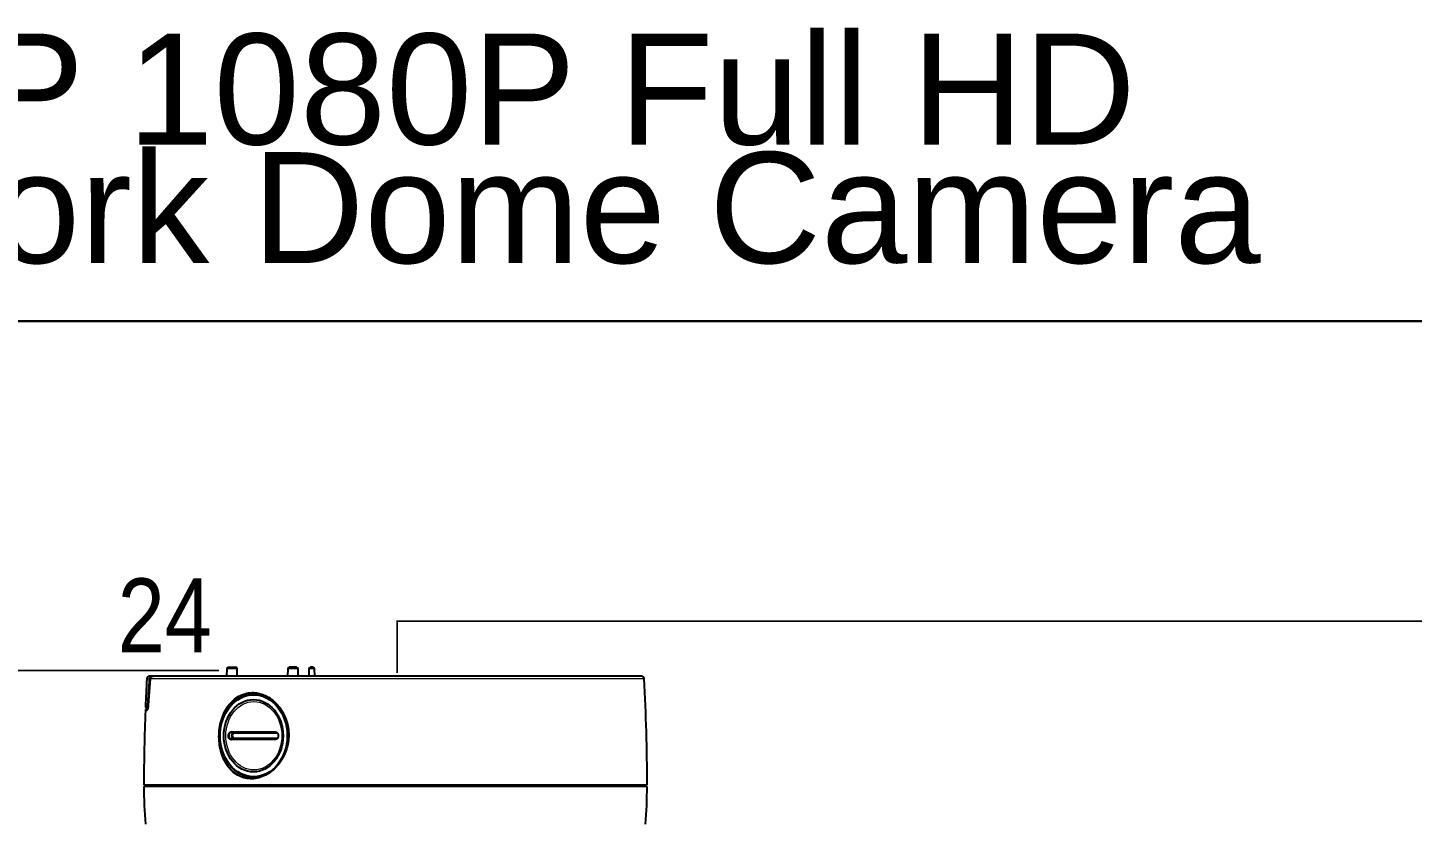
# Model space of a CAD drawing. Header units: millimetres. Extents: x 11706 to 18081, y 7308 to 12674.
# Drawn here: x 13656 to 14217, y 9038 to 9361 of the extents above; entities that cross this region are included whole.
import ezdxf
from ezdxf.enums import TextEntityAlignment as Align

# ---------------------------------------------------------------- set-up
doc = ezdxf.new("R2010")
doc.units = ezdxf.units.MM
doc.linetypes.add('DASHED', pattern=[19.05, 12.7, -6.35])
doc.layers.get('0').update_dxf_attribs({"lineweight": 0})
doc.layers.add('Cable CAT6', color=3, linetype='Continuous')
doc.layers.add('COMPUTER', color=7, linetype='Continuous', lineweight=0)
doc.styles.add('ALJABR', font='sanss___.ttf')
doc.styles.get("Standard").update_dxf_attribs({"font": 'ARIALN.TTF'})

# ---------------------------------------------------------------- blocks, each defined once
blk = doc.blocks.new('A$C49F122A7')
at = {"color": 5, "linetype": 'Continuous', "lineweight": 25}
for p, q in [((-77.77, 0), (-78.58, 0)), ((-77.77, 0), (-77.53, 0)), ((77.53, 0), (-77.53, 0)), ((-54.19, 2.31), (-54.23, 0)), ((-53.69, 2.8), (-51.36, 2.8)), ((-50.82, 0), (-50.86, 2.31)), ((-34.81, 2.31), (-34.85, 0)), ((-31.99, 2.8), (-34.31, 2.8)), ((-31.45, 0), (-31.49, 2.31)), ((-28.06, 2.31), (-28.1, 0)), ((-26.74, 2.8), (-27.56, 2.8)), ((-26.2, 0), (-26.24, 2.31)), ((-44.63, -5.7), (-45.45, -5.7)), ((-79.71, -10.07), (-79.24, -10.07)), ((-52.51, -17.9), (-38.75, -17.9)), ((-38.75, -20.1), (-52.51, -20.1)), ((-80.53, -34.6), (79.47, -34.6)), ((79.47, -35.1), (-80.52, -35.1)), ((-79.73, -34.6), (-79.73, -35.1)), ((-45.45, -32.3), (-44.63, -32.3)), ((-15.05, -34.9), (-8.02, -34.9)), ((78.67, -35.1), (78.67, -34.6))]:
    blk.add_line(p, q, dxfattribs=at)
at = {"color": 5, "linetype": 'Continuous', "lineweight": 13}
for p, q in [((-50.86, 2.31), (-54.19, 2.31)), ((-31.49, 2.31), (-34.81, 2.31)), ((-26.24, 2.31), (-28.06, 2.31)), ((-79.58, -0.94), (-78.77, -0.94)), ((78.53, -0.94), (-78.52, -0.94)), ((-80.06, -11.02), (-79.49, -11.02)), ((-79.52, -9.76), (-80.01, -9.76)), ((-53.63, -19), (-53.33, -19)), ((-52.64, -17.7), (-38.84, -17.7)), ((-38.84, -20.3), (-52.64, -20.3)), ((-51.69, -18.2), (-38.1, -18.2)), ((-38.1, -19.8), (-51.69, -19.8))]:
    blk.add_line(p, q, dxfattribs=at)
at = {"color": 5, "linetype": 'Continuous', "lineweight": 25}
for centre, radius, start, end in [((-78.58, -1), 1, 90, 176.7844), ((-77.53, -1), 1, 90, 175.1655), ((-53.69, 2.3), 0.5, 90, 179), ((-51.36, 2.3), 0.5, 1, 90), ((-34.31, 2.3), 0.5, 90, 179), ((-31.99, 2.3), 0.5, 1, 90), ((-27.56, 2.3), 0.5, 90, 179), ((-26.74, 2.3), 0.5, 1, 90), ((77.53, -1), 1, 3.2156, 90), ((519.47, -34.6), 600, 176.78439, 177.62733), ((-520.53, -34.6), 600, 0, 3.21561), ((519.47, -34.6), 600, 177.74794, 180), ((-79.06, -11.06), 1, 100.3078, 177.7479), ((-79.71, -9.77), 0.3, 177.6273, 270), ((89.47, -34.6), 170, 180.1685, 184.2463), ((-90.53, -34.6), 170, 355.7537, 359.8315)]:
    blk.add_arc(centre, radius, start, end, dxfattribs=at)
at = {"color": 5, "linetype": 'Continuous', "lineweight": 13}
for centre, major_axis, ratio, start_param, end_param in [((-77.53, -1), (0, 1), 0.986542, 0, 1.514673), ((-77.77, -0.3), (0, 0.3), 0.126199, 5.876905, 6.283185), ((-78.48, -0.96), (-0.299, 0.024), 0.164635, 0.144833, 1.384769), ((-77.53, -1), (-0.996, 0.084), 0.163875, 6.283183, 6.449438), ((-79.05, -8.78), (-0.299, 0.019), 0.166776, 0.127241, 1.288441), ((-45.45, -19), (0, -13.3), 0.819152, 2.61891, 3.132364), ((-45.45, -19), (0, -13.3), 0.819152, 1.313578, 2.447006), ((-79.23, -9.77), (0, 0.3), 0.993885, 1.529385, 3.095362), ((-78.5, -11.06), (0, -1), 0.992799, 4.115255, 4.673083), ((-78.17, -9.41), (0.998, -0.067), 0.166267, 3.141541, 3.288697), ((-51.86, -19), (0, -1.1), 0.819152, 3.141593, 6.283185), ((-52.51, -17.7), (0, -0.2), 0.658962, 4.695621, 6.283185), ((-52.51, -20.3), (0, 0.2), 0.658962, 0, 1.587565), ((-51.69, -19), (0, 0.8), 0.819152, 0, 3.141593), ((-51.86, -18.2), (0, -0.3), 0.573576, 1.570796, 3.141593), ((-51.86, -19.8), (0, 0.3), 0.573576, 3.141593, 4.712389), ((-38.75, -17.7), (0, -0.2), 0.481437, 4.695621, 6.192251), ((-38.75, -20.3), (0, 0.2), 0.481437, 0.090935, 1.587565), ((-45.45, -19), (0, -13.3), 0.819152, 0.008934, 0.167192)]:
    blk.add_ellipse(centre, major_axis=major_axis, ratio=ratio, start_param=start_param, end_param=end_param, dxfattribs=at)
at = {"color": 5, "linetype": 'Continuous', "lineweight": 25}
for centre, major_axis in [((-45.62, -19), (0, -13.03)), ((-45.71, -19), (0, -11.5))]:
    blk.add_ellipse(centre, major_axis=major_axis, ratio=0.819152, dxfattribs=at)
at = {"color": 5, "linetype": 'Continuous', "lineweight": 13}
blk.add_ellipse((-45.57, -19), major_axis=(0, -10.87), ratio=0.819152, dxfattribs=at)
at = {"color": 5, "linetype": 'Continuous', "lineweight": 25}
for centre, start_param, end_param in [((-45.45, -19), 3.132364, 3.150134), ((-44.63, -19), 3.065802, 3.141593), ((-45.45, -19), 6.274153, 6.283185), ((-45.45, -19), 0, 0.008934), ((-44.63, -19), 0, 0.024642)]:
    blk.add_ellipse(centre, major_axis=(0, -13.3), ratio=0.819152, start_param=start_param, end_param=end_param, dxfattribs=at)
at = {"color": 5, "linetype": 'Continuous', "lineweight": 13}
for points, knots in [([(-78.77, -0.94), (-78.77, -0.89), (-78.76, -0.83), (-78.72, -0.66), (-78.67, -0.55), (-78.55, -0.37), (-78.47, -0.28), (-78.3, -0.15), (-78.2, -0.09), (-78, -0.02), (-77.9, 0), (-77.79, 0), (-77.78, 0), (-77.77, 0)], [0, 0, 0, 0, 0.116672, 0.116672, 0.340335, 0.340335, 0.56111, 0.56111, 0.780596, 0.780596, 0.975648, 0.975648, 1, 1, 1, 1]), ([(-79.34, -8.77), (-79.33, -8.57), (-79.32, -8.37), (-79.25, -7.39), (-79.2, -6.6), (-79.03, -4.19), (-78.9, -2.57), (-78.77, -0.94)], [0, 0, 0, 0, 0.07542, 0.07542, 0.377101, 0.377101, 1, 1, 1, 1]), ([(-78.52, -0.94), (-78.64, -2.37), (-78.75, -3.79), (-78.97, -6.6), (-79.06, -7.98), (-79.16, -9.37)], [0, 0, 0, 0, 0.507021, 0.507021, 1, 1, 1, 1]), ([(-79.52, -9.76), (-79.52, -9.76), (-79.52, -9.76), (-79.5, -9.75), (-79.49, -9.72), (-79.45, -9.62), (-79.44, -9.55), (-79.4, -9.37), (-79.39, -9.27), (-79.36, -9.03), (-79.35, -8.9), (-79.34, -8.77)], [0, 0, 0, 0, 0.032618, 0.032618, 0.274174, 0.274174, 0.516134, 0.516134, 0.758187, 0.758187, 1, 1, 1, 1]), ([(-37.59, -9.56), (-36.51, -10.88), (-35.66, -12.41), (-34.83, -14.93), (-34.63, -15.8), (-34.38, -17.57), (-34.34, -18.48), (-34.44, -21.17), (-34.84, -22.96), (-36.2, -26.22), (-37.18, -27.71), (-38.91, -29.55), (-39.55, -30.11), (-40.87, -31.06), (-41.56, -31.46), (-43.72, -32.43), (-45.22, -32.74), (-47.44, -32.67), (-48.16, -32.56), (-49.55, -32.17), (-50.23, -31.88), (-52.15, -30.79), (-53.27, -29.74), (-55.11, -27.14), (-55.81, -25.6), (-56.49, -23.09), (-56.65, -22.21), (-56.85, -20.45), (-56.88, -19.55), (-56.79, -16.83), (-56.47, -15.06), (-55.62, -12.59), (-55.28, -11.82), (-54.48, -10.35), (-54.02, -9.66), (-52.51, -7.82), (-51.29, -6.84), (-48.64, -5.56), (-47.18, -5.25), (-44.97, -5.32), (-44.22, -5.43), (-42.76, -5.83), (-42.04, -6.11), (-39.95, -7.21), (-38.67, -8.25), (-37.59, -9.56)], [0, 0, 0, 0, 0.0625, 0.0625, 0.09375, 0.09375, 0.125, 0.125, 0.1875, 0.1875, 0.25, 0.25, 0.28125, 0.28125, 0.3125, 0.3125, 0.375, 0.375, 0.40625, 0.40625, 0.4375, 0.4375, 0.5, 0.5, 0.5625, 0.5625, 0.59375, 0.59375, 0.625, 0.625, 0.6875, 0.6875, 0.71875, 0.71875, 0.75, 0.75, 0.8125, 0.8125, 0.875, 0.875, 0.90625, 0.90625, 0.9375, 0.9375, 1, 1, 1, 1]), ([(-46.04, -5.5), (-47.34, -5.53), (-48.62, -5.83), (-51.1, -7.03), (-52.29, -8), (-53.77, -9.82), (-54.22, -10.5), (-55.01, -11.94), (-55.34, -12.71), (-56.17, -15.14), (-56.49, -16.88), (-56.58, -19.56), (-56.54, -20.44), (-56.35, -22.17), (-56.19, -23.04), (-55.52, -25.51), (-54.84, -27.02), (-53.04, -29.58), (-51.93, -30.62), (-49.42, -32.05), (-48.03, -32.45), (-46.53, -32.5), (-46.49, -32.5), (-46.45, -32.5)], [0, 0, 0, 0, 0.113379, 0.113379, 0.239522, 0.239522, 0.302594, 0.302594, 0.365666, 0.365666, 0.491809, 0.491809, 0.55488, 0.55488, 0.617952, 0.617952, 0.744095, 0.744095, 0.870238, 0.870238, 0.996381, 0.996381, 1, 1, 1, 1]), ([(-79.49, -11.02), (-79.43, -11.02), (-79.37, -10.86), (-79.24, -10.25), (-79.19, -9.83), (-79.16, -9.37)], [0, 0, 0, 0, 0.5, 0.5, 1, 1, 1, 1]), ([(-53.33, -19), (-53.33, -18.87), (-53.29, -18.57), (-53.11, -18.21), (-52.84, -17.96), (-52.63, -17.9), (-52.51, -17.9)], [0, 0, 0, 0, 0.22348, 0.516156, 0.723574, 1, 1, 1, 1]), ([(-52.51, -20.1), (-52.61, -20.1), (-52.83, -20.05), (-53.13, -19.78), (-53.3, -19.39), (-53.33, -19.12), (-53.33, -19)], [0, 0, 0, 0, 0.229663, 0.527039, 0.797253, 1, 1, 1, 1]), ([(-38.84, -17.7), (-38.77, -17.7), (-38.62, -17.71), (-38.4, -17.79), (-38.2, -17.91), (-37.97, -18.12), (-37.8, -18.42), (-37.71, -18.74), (-37.69, -19), (-37.71, -19.26), (-37.78, -19.5), (-37.88, -19.73), (-38.03, -19.93), (-38.2, -20.09), (-38.4, -20.21), (-38.62, -20.29), (-38.77, -20.3), (-38.84, -20.3)], [0, 0, 0, 0, 0.062581, 0.125189, 0.187744, 0.250371, 0.374715, 0.437205, 0.499654, 0.562159, 0.624692, 0.687205, 0.74979, 0.812321, 0.874897, 0.93744, 1, 1, 1, 1])]:
    blk.add_open_spline(points, degree=3, knots=knots, dxfattribs=at)
at = {"color": 5, "linetype": 'Continuous', "lineweight": 25}
for points, knots in [([(-78.53, -0.92), (-78.54, -1.06), (-78.58, -1.51), (-78.64, -2.27), (-78.72, -3.2), (-78.79, -4.13), (-78.86, -5.07), (-78.93, -6), (-79, -6.93), (-79.07, -7.87), (-79.12, -8.67), (-79.16, -9.16), (-79.17, -9.34)], [0, 0, 0, 0, 0.049999, 0.160685, 0.271403, 0.382153, 0.492935, 0.603732, 0.714527, 0.825332, 0.936146, 1, 1, 1, 1]), ([(-45.55, -5.7), (-45.55, -5.7), (-45.6, -5.7), (-45.69, -5.7), (-45.82, -5.71), (-45.94, -5.71), (-46.07, -5.72), (-46.2, -5.73), (-46.33, -5.74), (-46.45, -5.76), (-46.58, -5.77), (-46.71, -5.79), (-46.83, -5.81), (-46.96, -5.83), (-47.09, -5.85), (-47.21, -5.87), (-47.34, -5.9), (-47.46, -5.93), (-47.59, -5.96), (-47.71, -5.99), (-47.84, -6.02), (-47.96, -6.05), (-48.09, -6.09), (-48.21, -6.13), (-48.34, -6.17), (-48.46, -6.21), (-48.58, -6.25), (-48.7, -6.3), (-48.82, -6.35), (-48.95, -6.39), (-49.07, -6.44), (-49.19, -6.5), (-49.31, -6.55), (-49.43, -6.61), (-49.54, -6.66), (-49.66, -6.72), (-49.78, -6.78), (-49.9, -6.84), (-50.01, -6.91), (-50.13, -6.97), (-50.24, -7.04), (-50.36, -7.11), (-50.47, -7.18), (-50.59, -7.25), (-50.7, -7.32), (-50.81, -7.4), (-50.92, -7.48), (-51.03, -7.55), (-51.14, -7.63), (-51.25, -7.71), (-51.36, -7.8), (-51.47, -7.88), (-51.57, -7.97), (-51.68, -8.06), (-51.78, -8.14), (-51.89, -8.23), (-51.99, -8.33), (-52.09, -8.42), (-52.19, -8.51), (-52.29, -8.61), (-52.39, -8.71), (-52.49, -8.81), (-52.59, -8.91), (-52.68, -9.01), (-52.78, -9.11), (-52.87, -9.22), (-52.97, -9.32), (-53.06, -9.43), (-53.15, -9.54), (-53.24, -9.65), (-53.33, -9.76), (-53.42, -9.87), (-53.51, -9.98), (-53.59, -10.1), (-53.68, -10.22), (-53.76, -10.33), (-53.84, -10.45), (-53.92, -10.57), (-54, -10.69), (-54.08, -10.81), (-54.16, -10.94), (-54.24, -11.06), (-54.31, -11.18), (-54.39, -11.31), (-54.46, -11.44), (-54.53, -11.57), (-54.6, -11.69), (-54.67, -11.82), (-54.74, -11.96), (-54.81, -12.09), (-54.87, -12.22), (-54.94, -12.36), (-55, -12.49), (-55.06, -12.63), (-55.12, -12.76), (-55.18, -12.9), (-55.24, -13.04), (-55.3, -13.18), (-55.35, -13.32), (-55.41, -13.46), (-55.46, -13.6), (-55.51, -13.74), (-55.56, -13.88), (-55.61, -14.03), (-55.66, -14.17), (-55.7, -14.32), (-55.75, -14.46), (-55.79, -14.61), (-55.83, -14.76), (-55.87, -14.9), (-55.91, -15.05), (-55.95, -15.2), (-55.98, -15.35), (-56.02, -15.5), (-56.05, -15.65), (-56.08, -15.8), (-56.11, -15.95), (-56.14, -16.1), (-56.17, -16.25), (-56.19, -16.4), (-56.22, -16.55), (-56.24, -16.71), (-56.26, -16.86), (-56.28, -17.01), (-56.3, -17.17), (-56.32, -17.32), (-56.33, -17.47), (-56.34, -17.63), (-56.36, -17.78), (-56.37, -17.94), (-56.38, -18.09), (-56.39, -18.25), (-56.39, -18.4), (-56.4, -18.56), (-56.4, -18.71), (-56.4, -18.87), (-56.4, -19.02), (-56.4, -19.18), (-56.4, -19.33), (-56.4, -19.49), (-56.39, -19.64), (-56.38, -19.8), (-56.37, -19.95), (-56.36, -20.11), (-56.35, -20.26), (-56.34, -20.42), (-56.33, -20.57), (-56.31, -20.72), (-56.29, -20.88), (-56.27, -21.03), (-56.25, -21.18), (-56.23, -21.34), (-56.21, -21.49), (-56.18, -21.64), (-56.16, -21.79), (-56.13, -21.94), (-56.1, -22.1), (-56.07, -22.25), (-56.04, -22.4), (-56.01, -22.55), (-55.97, -22.7), (-55.94, -22.84), (-55.9, -22.99), (-55.86, -23.14), (-55.82, -23.29), (-55.78, -23.43), (-55.73, -23.58), (-55.69, -23.73), (-55.64, -23.87), (-55.6, -24.01), (-55.55, -24.16), (-55.5, -24.3), (-55.44, -24.44), (-55.39, -24.58), (-55.34, -24.72), (-55.28, -24.86), (-55.23, -25), (-55.17, -25.14), (-55.11, -25.28), (-55.05, -25.41), (-54.98, -25.55), (-54.92, -25.68), (-54.86, -25.82), (-54.79, -25.95), (-54.72, -26.08), (-54.65, -26.21), (-54.58, -26.34), (-54.51, -26.47), (-54.44, -26.6), (-54.37, -26.73), (-54.29, -26.85), (-54.22, -26.98), (-54.14, -27.1), (-54.06, -27.22), (-53.98, -27.34), (-53.9, -27.47), (-53.82, -27.58), (-53.74, -27.7), (-53.65, -27.82), (-53.57, -27.93), (-53.48, -28.05), (-53.39, -28.16), (-53.3, -28.27), (-53.21, -28.38), (-53.12, -28.49), (-53.03, -28.6), (-52.94, -28.71), (-52.85, -28.81), (-52.75, -28.92), (-52.65, -29.02), (-52.56, -29.12), (-52.46, -29.22), (-52.36, -29.32), (-52.26, -29.42), (-52.16, -29.51), (-52.06, -29.61), (-51.96, -29.7), (-51.85, -29.79), (-51.75, -29.88), (-51.65, -29.97), (-51.54, -30.06), (-51.43, -30.14), (-51.33, -30.23), (-51.22, -30.31), (-51.11, -30.39), (-51, -30.47), (-50.89, -30.55), (-50.78, -30.62), (-50.66, -30.7), (-50.55, -30.77), (-50.44, -30.84), (-50.32, -30.91), (-50.21, -30.98), (-50.09, -31.05), (-49.98, -31.11), (-49.86, -31.18), (-49.74, -31.24), (-49.63, -31.3), (-49.51, -31.36), (-49.39, -31.41), (-49.27, -31.47), (-49.15, -31.52), (-49.03, -31.57), (-48.91, -31.62), (-48.79, -31.67), (-48.67, -31.72), (-48.54, -31.76), (-48.42, -31.8), (-48.3, -31.84), (-48.17, -31.88), (-48.05, -31.92), (-47.93, -31.96), (-47.8, -31.99), (-47.68, -32.02), (-47.55, -32.05), (-47.43, -32.08), (-47.3, -32.11), (-47.17, -32.14), (-47.05, -32.16), (-46.92, -32.18), (-46.79, -32.2), (-46.67, -32.22), (-46.54, -32.23), (-46.41, -32.25), (-46.29, -32.26), (-46.16, -32.27), (-46.03, -32.28), (-45.9, -32.29), (-45.78, -32.29), (-45.66, -32.3), (-45.58, -32.3), (-45.55, -32.3)], [0, 0, 0, 0, 0.00041, 0.004127, 0.007844, 0.011561, 0.015279, 0.018996, 0.022713, 0.02643, 0.030148, 0.033865, 0.037583, 0.041301, 0.045019, 0.048738, 0.052456, 0.056175, 0.059894, 0.063613, 0.067333, 0.071053, 0.074773, 0.078494, 0.082215, 0.085936, 0.089657, 0.093379, 0.097102, 0.100824, 0.104547, 0.108271, 0.111995, 0.115719, 0.119444, 0.123169, 0.126894, 0.13062, 0.134346, 0.138073, 0.1418, 0.145527, 0.149255, 0.152983, 0.156712, 0.160441, 0.16417, 0.1679, 0.17163, 0.175361, 0.179092, 0.182823, 0.186555, 0.190287, 0.194019, 0.197752, 0.201485, 0.205218, 0.208952, 0.212686, 0.21642, 0.220155, 0.223889, 0.227624, 0.23136, 0.235095, 0.238831, 0.242567, 0.246304, 0.25004, 0.253777, 0.257514, 0.261251, 0.264989, 0.268726, 0.272464, 0.276202, 0.27994, 0.283678, 0.287417, 0.291155, 0.294894, 0.298633, 0.302371, 0.30611, 0.30985, 0.313589, 0.317328, 0.321068, 0.324807, 0.328547, 0.332287, 0.336026, 0.339766, 0.343506, 0.347246, 0.350986, 0.354726, 0.358467, 0.362207, 0.365947, 0.369687, 0.373428, 0.377168, 0.380908, 0.384649, 0.388389, 0.39213, 0.39587, 0.399611, 0.403351, 0.407092, 0.410833, 0.414573, 0.418314, 0.422055, 0.425795, 0.429536, 0.433277, 0.437017, 0.440758, 0.444499, 0.448239, 0.45198, 0.455721, 0.459462, 0.463202, 0.466943, 0.470684, 0.474425, 0.478165, 0.481906, 0.485647, 0.489388, 0.493128, 0.496869, 0.50061, 0.504351, 0.508092, 0.511832, 0.515573, 0.519314, 0.523055, 0.526796, 0.530536, 0.534277, 0.538018, 0.541759, 0.5455, 0.54924, 0.552981, 0.556722, 0.560463, 0.564204, 0.567945, 0.571685, 0.575426, 0.579167, 0.582908, 0.586649, 0.590389, 0.59413, 0.597871, 0.601612, 0.605352, 0.609093, 0.612834, 0.616575, 0.620315, 0.624056, 0.627797, 0.631537, 0.635278, 0.639018, 0.642759, 0.646499, 0.65024, 0.65398, 0.65772, 0.661461, 0.665201, 0.668941, 0.672681, 0.676421, 0.680161, 0.683901, 0.687641, 0.691381, 0.69512, 0.69886, 0.702599, 0.706339, 0.710078, 0.713817, 0.717556, 0.721295, 0.725033, 0.728772, 0.73251, 0.736248, 0.739986, 0.743724, 0.747462, 0.751199, 0.754937, 0.758674, 0.762411, 0.766147, 0.769884, 0.77362, 0.777356, 0.781091, 0.784827, 0.788562, 0.792297, 0.796031, 0.799765, 0.803499, 0.807233, 0.810966, 0.814699, 0.818432, 0.822164, 0.825896, 0.829628, 0.833359, 0.83709, 0.84082, 0.84455, 0.84828, 0.852009, 0.855738, 0.859466, 0.863194, 0.866922, 0.870649, 0.874376, 0.878103, 0.881829, 0.885554, 0.889279, 0.893004, 0.896729, 0.900453, 0.904176, 0.907899, 0.911622, 0.915345, 0.919067, 0.922788, 0.92651, 0.930231, 0.933952, 0.937672, 0.941392, 0.945112, 0.948831, 0.95255, 0.956269, 0.959988, 0.963706, 0.967424, 0.971142, 0.97486, 0.978578, 0.982295, 0.986013, 0.98973, 0.993447, 0.997164, 1, 1, 1, 1]), ([(-45.75, -5.5), (-45.75, -5.5), (-45.7, -5.5), (-45.61, -5.5), (-45.48, -5.51), (-45.35, -5.52), (-45.23, -5.52), (-45.1, -5.53), (-44.97, -5.55), (-44.84, -5.56), (-44.72, -5.58), (-44.59, -5.59), (-44.46, -5.61), (-44.33, -5.63), (-44.21, -5.66), (-44.08, -5.68), (-43.95, -5.71), (-43.83, -5.73), (-43.7, -5.76), (-43.57, -5.79), (-43.45, -5.83), (-43.32, -5.86), (-43.2, -5.9), (-43.07, -5.94), (-42.94, -5.98), (-42.82, -6.02), (-42.69, -6.06), (-42.57, -6.11), (-42.45, -6.16), (-42.32, -6.2), (-42.2, -6.25), (-42.08, -6.31), (-41.95, -6.36), (-41.83, -6.42), (-41.71, -6.47), (-41.59, -6.53), (-41.47, -6.59), (-41.35, -6.66), (-41.23, -6.72), (-41.11, -6.78), (-40.99, -6.85), (-40.87, -6.92), (-40.75, -6.99), (-40.63, -7.06), (-40.52, -7.14), (-40.4, -7.21), (-40.28, -7.29), (-40.17, -7.37), (-40.06, -7.45), (-39.94, -7.53), (-39.83, -7.61), (-39.72, -7.69), (-39.61, -7.78), (-39.5, -7.87), (-39.39, -7.96), (-39.28, -8.05), (-39.17, -8.14), (-39.06, -8.23), (-38.96, -8.33), (-38.85, -8.42), (-38.75, -8.52), (-38.64, -8.62), (-38.54, -8.72), (-38.44, -8.82), (-38.34, -8.93), (-38.24, -9.03), (-38.14, -9.14), (-38.04, -9.24), (-37.95, -9.35), (-37.85, -9.46), (-37.76, -9.57), (-37.69, -9.65), (-37.66, -9.69)], [0, 0, 0, 0, 0.001943, 0.016433, 0.030943, 0.045414, 0.059876, 0.074334, 0.088789, 0.103246, 0.117706, 0.132172, 0.146643, 0.161068, 0.175483, 0.189921, 0.204373, 0.21883, 0.233283, 0.247721, 0.262137, 0.27648, 0.290975, 0.305451, 0.31991, 0.334357, 0.348793, 0.363221, 0.377646, 0.392068, 0.406492, 0.42092, 0.435354, 0.449797, 0.464252, 0.478723, 0.493211, 0.507721, 0.52226, 0.536665, 0.551122, 0.565617, 0.580132, 0.59465, 0.60915, 0.623616, 0.638032, 0.652416, 0.666882, 0.681343, 0.695801, 0.710259, 0.72472, 0.739186, 0.753661, 0.768147, 0.782671, 0.797192, 0.811697, 0.826186, 0.840663, 0.855132, 0.869595, 0.884055, 0.898515, 0.912977, 0.927445, 0.941921, 0.956407, 0.970908, 0.985425, 1, 1, 1, 1]), ([(-79.17, -9.34), (-79.17, -9.36), (-79.17, -9.39), (-79.18, -9.45), (-79.18, -9.5), (-79.18, -9.55), (-79.19, -9.61), (-79.19, -9.66), (-79.2, -9.71), (-79.2, -9.76), (-79.21, -9.81), (-79.21, -9.86), (-79.22, -9.9), (-79.22, -9.95), (-79.23, -10), (-79.24, -10.04), (-79.24, -10.08), (-79.25, -10.12), (-79.25, -10.16), (-79.26, -10.2), (-79.27, -10.24), (-79.27, -10.27), (-79.28, -10.31), (-79.28, -10.34), (-79.29, -10.37), (-79.29, -10.4), (-79.3, -10.42), (-79.31, -10.45), (-79.31, -10.47), (-79.31, -10.49), (-79.32, -10.51), (-79.32, -10.52), (-79.33, -10.54), (-79.33, -10.55), (-79.33, -10.56), (-79.34, -10.57), (-79.34, -10.57), (-79.34, -10.58), (-79.34, -10.58), (-79.34, -10.58), (-79.34, -10.58)], [0, 0, 0, 0, 0.027661, 0.057656, 0.087584, 0.117358, 0.1469, 0.176147, 0.205407, 0.235047, 0.264745, 0.294403, 0.323928, 0.353236, 0.382245, 0.410875, 0.439126, 0.468117, 0.496461, 0.524599, 0.552564, 0.580387, 0.608096, 0.63572, 0.663282, 0.690669, 0.716681, 0.742262, 0.767421, 0.792162, 0.816487, 0.840398, 0.863892, 0.886968, 0.909623, 0.926374, 0.943315, 0.964131, 0.984321, 1, 1, 1, 1]), ([(-37.66, -9.69), (-37.64, -9.71), (-37.6, -9.76), (-37.52, -9.86), (-37.43, -9.98), (-37.34, -10.09), (-37.25, -10.21), (-37.16, -10.33), (-37.08, -10.45), (-36.99, -10.57), (-36.91, -10.69), (-36.83, -10.81), (-36.75, -10.94), (-36.67, -11.06), (-36.59, -11.19), (-36.51, -11.32), (-36.43, -11.45), (-36.36, -11.58), (-36.29, -11.71), (-36.21, -11.84), (-36.14, -11.97), (-36.07, -12.1), (-36, -12.24), (-35.94, -12.37), (-35.87, -12.51), (-35.81, -12.65), (-35.74, -12.78), (-35.68, -12.92), (-35.62, -13.06), (-35.57, -13.2), (-35.51, -13.34), (-35.45, -13.49), (-35.4, -13.63), (-35.35, -13.77), (-35.29, -13.92), (-35.24, -14.06), (-35.2, -14.2), (-35.15, -14.35), (-35.11, -14.5), (-35.06, -14.64), (-35.02, -14.79), (-34.98, -14.94), (-34.94, -15.09), (-34.9, -15.23), (-34.87, -15.38), (-34.83, -15.53), (-34.8, -15.68), (-34.77, -15.83), (-34.74, -15.98), (-34.71, -16.14), (-34.68, -16.29), (-34.66, -16.44), (-34.64, -16.59), (-34.61, -16.75), (-34.59, -16.9), (-34.57, -17.05), (-34.56, -17.21), (-34.54, -17.36), (-34.53, -17.51), (-34.52, -17.67), (-34.5, -17.82), (-34.5, -17.98), (-34.49, -18.13), (-34.48, -18.29), (-34.48, -18.44), (-34.48, -18.6), (-34.47, -18.75), (-34.48, -18.91), (-34.48, -19.06), (-34.48, -19.22), (-34.49, -19.37), (-34.49, -19.53), (-34.5, -19.68), (-34.51, -19.84), (-34.52, -19.99), (-34.54, -20.15), (-34.55, -20.3), (-34.57, -20.46), (-34.59, -20.61), (-34.61, -20.76), (-34.63, -20.92), (-34.65, -21.07), (-34.68, -21.22), (-34.7, -21.38), (-34.73, -21.53), (-34.76, -21.68), (-34.79, -21.83), (-34.82, -21.99), (-34.86, -22.14), (-34.89, -22.29), (-34.93, -22.44), (-34.97, -22.59), (-35.01, -22.74), (-35.05, -22.89), (-35.1, -23.04), (-35.14, -23.18), (-35.19, -23.33), (-35.23, -23.48), (-35.28, -23.62), (-35.33, -23.77), (-35.39, -23.91), (-35.44, -24.06), (-35.5, -24.2), (-35.55, -24.35), (-35.61, -24.49), (-35.67, -24.63), (-35.73, -24.77), (-35.79, -24.91), (-35.86, -25.05), (-35.92, -25.19), (-35.99, -25.33), (-36.06, -25.47), (-36.13, -25.6), (-36.2, -25.74), (-36.27, -25.87), (-36.34, -26.01), (-36.42, -26.14), (-36.5, -26.27), (-36.57, -26.4), (-36.65, -26.53), (-36.73, -26.66), (-36.81, -26.79), (-36.9, -26.92), (-36.98, -27.04), (-37.06, -27.17), (-37.15, -27.29), (-37.24, -27.41), (-37.33, -27.53), (-37.41, -27.65), (-37.51, -27.77), (-37.6, -27.89), (-37.69, -28.01), (-37.78, -28.12), (-37.88, -28.24), (-37.97, -28.35), (-38.07, -28.46), (-38.17, -28.57), (-38.27, -28.68), (-38.37, -28.79), (-38.47, -28.9), (-38.57, -29), (-38.68, -29.11), (-38.78, -29.21), (-38.89, -29.31), (-38.99, -29.41), (-39.1, -29.51), (-39.21, -29.61), (-39.32, -29.7), (-39.42, -29.8), (-39.53, -29.89), (-39.65, -29.98), (-39.76, -30.07), (-39.87, -30.16), (-39.98, -30.25), (-40.1, -30.33), (-40.21, -30.41), (-40.33, -30.5), (-40.44, -30.58), (-40.56, -30.66), (-40.68, -30.73), (-40.79, -30.81), (-40.91, -30.89), (-41.03, -30.96), (-41.15, -31.03), (-41.27, -31.1), (-41.39, -31.17), (-41.51, -31.23), (-41.63, -31.3), (-41.75, -31.36), (-41.87, -31.42), (-42, -31.48), (-42.12, -31.54), (-42.24, -31.6), (-42.37, -31.65), (-42.49, -31.71), (-42.62, -31.76), (-42.74, -31.81), (-42.87, -31.86), (-42.99, -31.9), (-43.12, -31.95), (-43.24, -31.99), (-43.37, -32.03), (-43.5, -32.07), (-43.62, -32.11), (-43.75, -32.15), (-43.88, -32.18), (-44, -32.21), (-44.13, -32.24), (-44.26, -32.27), (-44.38, -32.3), (-44.51, -32.33), (-44.64, -32.35), (-44.77, -32.37), (-44.89, -32.39), (-45.02, -32.41), (-45.15, -32.43), (-45.28, -32.44), (-45.4, -32.46), (-45.53, -32.47), (-45.66, -32.48), (-45.78, -32.49), (-45.91, -32.49), (-46.03, -32.5), (-46.1, -32.5), (-46.14, -32.5)], [0, 0, 0, 0, 0.002619, 0.007618, 0.012608, 0.017591, 0.022568, 0.02754, 0.032508, 0.037473, 0.042436, 0.047398, 0.052361, 0.057324, 0.062288, 0.067256, 0.072227, 0.077203, 0.082185, 0.087174, 0.09216, 0.097135, 0.102108, 0.107079, 0.112048, 0.117018, 0.121989, 0.126961, 0.131937, 0.136879, 0.141838, 0.146808, 0.151784, 0.156759, 0.161725, 0.166677, 0.171611, 0.176539, 0.181505, 0.186464, 0.191417, 0.196365, 0.201308, 0.206249, 0.211187, 0.216125, 0.221062, 0.226001, 0.230941, 0.235884, 0.24083, 0.245782, 0.250739, 0.255703, 0.260661, 0.265607, 0.270558, 0.275512, 0.280468, 0.285423, 0.290374, 0.29532, 0.300256, 0.305189, 0.310127, 0.315064, 0.319999, 0.324936, 0.329873, 0.334813, 0.339756, 0.344704, 0.349666, 0.354622, 0.359573, 0.36452, 0.369465, 0.374407, 0.379349, 0.384291, 0.389234, 0.394179, 0.399127, 0.404079, 0.409036, 0.414, 0.41897, 0.423948, 0.428924, 0.433869, 0.438828, 0.443797, 0.44877, 0.453744, 0.458712, 0.46367, 0.468614, 0.473564, 0.478533, 0.4835, 0.488468, 0.493436, 0.498407, 0.503381, 0.508358, 0.513341, 0.518325, 0.523308, 0.52829, 0.533273, 0.538258, 0.543245, 0.548235, 0.55323, 0.558208, 0.563194, 0.568192, 0.573197, 0.578205, 0.583208, 0.588202, 0.593181, 0.598143, 0.603148, 0.608147, 0.613141, 0.61813, 0.623116, 0.628099, 0.633081, 0.638063, 0.643045, 0.648029, 0.653014, 0.658004, 0.662997, 0.667996, 0.673001, 0.678014, 0.683028, 0.68803, 0.693029, 0.698027, 0.703024, 0.708021, 0.713019, 0.718019, 0.723021, 0.728003, 0.732986, 0.737973, 0.742961, 0.747948, 0.752932, 0.757912, 0.762886, 0.767858, 0.772853, 0.777841, 0.782823, 0.787799, 0.79277, 0.797738, 0.802704, 0.807668, 0.812632, 0.817596, 0.822562, 0.827529, 0.832501, 0.837476, 0.842457, 0.847444, 0.852407, 0.857361, 0.862331, 0.867309, 0.872289, 0.877266, 0.882232, 0.887181, 0.89211, 0.897046, 0.901998, 0.906947, 0.911895, 0.916843, 0.921792, 0.926742, 0.931695, 0.936651, 0.941621, 0.946583, 0.95154, 0.956492, 0.961441, 0.966386, 0.971331, 0.976274, 0.981219, 0.986164, 0.991112, 0.996063, 1, 1, 1, 1]), ([(-53.63, -19), (-53.63, -18.85), (-53.58, -18.49), (-53.37, -18.07), (-53.03, -17.77), (-52.78, -17.7), (-52.64, -17.7)], [0, 0, 0, 0, 0.22348, 0.516156, 0.723574, 1, 1, 1, 1]), ([(-52.64, -20.3), (-52.76, -20.3), (-53.03, -20.24), (-53.38, -19.93), (-53.59, -19.46), (-53.63, -19.14), (-53.63, -19)], [0, 0, 0, 0, 0.229663, 0.527039, 0.797253, 1, 1, 1, 1]), ([(-38.76, -17.9), (-38.75, -17.9), (-38.72, -17.9), (-38.69, -17.9), (-38.65, -17.91), (-38.62, -17.91), (-38.59, -17.92), (-38.56, -17.92), (-38.54, -17.93), (-38.52, -17.93), (-38.5, -17.94), (-38.48, -17.94), (-38.46, -17.95), (-38.43, -17.96), (-38.4, -17.98), (-38.37, -17.99), (-38.34, -18.01), (-38.3, -18.03), (-38.27, -18.05), (-38.24, -18.08), (-38.21, -18.1), (-38.19, -18.12), (-38.16, -18.14), (-38.14, -18.16), (-38.11, -18.19), (-38.08, -18.22), (-38.05, -18.26), (-38.02, -18.29), (-37.99, -18.34), (-37.96, -18.39), (-37.93, -18.45), (-37.9, -18.51), (-37.87, -18.58), (-37.85, -18.64), (-37.84, -18.71), (-37.82, -18.78), (-37.81, -18.84), (-37.8, -18.9), (-37.8, -18.96), (-37.8, -19.01), (-37.8, -19.05), (-37.8, -19.09), (-37.81, -19.13), (-37.81, -19.16), (-37.82, -19.19), (-37.82, -19.21), (-37.82, -19.22), (-37.82, -19.23), (-37.82, -19.24), (-37.83, -19.26), (-37.83, -19.27), (-37.84, -19.3), (-37.84, -19.33), (-37.85, -19.36), (-37.87, -19.4), (-37.89, -19.45), (-37.91, -19.51), (-37.93, -19.56), (-37.96, -19.61), (-37.99, -19.66), (-38.02, -19.7), (-38.05, -19.74), (-38.07, -19.77), (-38.1, -19.8), (-38.12, -19.83), (-38.14, -19.84), (-38.16, -19.86), (-38.18, -19.88), (-38.19, -19.89), (-38.21, -19.91), (-38.24, -19.92), (-38.27, -19.95), (-38.3, -19.97), (-38.33, -19.99), (-38.36, -20), (-38.39, -20.02), (-38.41, -20.03), (-38.44, -20.04), (-38.46, -20.05), (-38.49, -20.06), (-38.5, -20.06), (-38.52, -20.07), (-38.54, -20.07), (-38.56, -20.08), (-38.59, -20.08), (-38.62, -20.09), (-38.65, -20.09), (-38.69, -20.1), (-38.72, -20.1), (-38.75, -20.1), (-38.76, -20.1)], [0, 0, 0, 0, 0.011599, 0.02329, 0.035072, 0.046943, 0.058065, 0.067525, 0.075318, 0.080264, 0.085296, 0.09175, 0.099629, 0.108934, 0.121813, 0.133878, 0.14513, 0.160763, 0.17451, 0.186502, 0.196842, 0.205526, 0.215867, 0.227387, 0.240448, 0.252804, 0.266378, 0.281361, 0.297768, 0.315601, 0.334866, 0.355563, 0.377692, 0.396426, 0.41607, 0.436051, 0.454712, 0.471949, 0.487765, 0.502164, 0.515149, 0.526717, 0.53687, 0.547566, 0.556045, 0.560497, 0.563946, 0.566394, 0.569079, 0.573204, 0.578657, 0.585498, 0.593728, 0.603346, 0.616866, 0.632424, 0.649907, 0.667398, 0.684204, 0.700316, 0.715726, 0.730431, 0.744322, 0.756745, 0.766916, 0.77572, 0.783185, 0.789924, 0.79642, 0.80386, 0.814109, 0.825957, 0.83951, 0.854887, 0.863412, 0.872406, 0.881865, 0.891777, 0.90098, 0.908634, 0.914915, 0.919827, 0.924687, 0.932475, 0.941928, 0.953047, 0.964919, 0.976702, 0.988397, 1, 1, 1, 1])]:
    blk.add_open_spline(points, degree=3, knots=knots, dxfattribs=at)
for points, degree in [([(-45.76, -5.5), (-45.85, -5.5), (-45.95, -5.5), (-46.04, -5.5)], 3), ([(-46.45, -32.5), (-46.34, -32.5), (-46.23, -32.5), (-46.13, -32.5)], 3), ([(-13.71, -34.6), (-13.7, -34.7), (-13.7, -34.8), (-13.7, -34.9)], 3), ([(-8.92, -34.6), (-8.93, -34.75), (-8.93, -34.9)], 2)]:
    blk.add_open_spline(points, degree=degree, dxfattribs=at)
at = {"color": 5, "linetype": 'Continuous', "lineweight": 13}
for points, weights in [([(-15.05, -34.9), (-15.05, -34.75), (-15.06, -34.6)], [0.49993371015, 0.50006628985, 0.49993371015]), ([(-13.88, -34.6), (-13.88, -34.75), (-13.88, -34.9)], [0.499986593968, 0.500013406032, 0.499986593968]), ([(-8.02, -34.6), (-8.02, -34.75), (-8.02, -34.9)], [0.500009719802, 0.499990280198, 0.500009719802])]:
    blk.add_rational_spline(points, weights, degree=2, dxfattribs=at)

msp = doc.modelspace()

# ---------------------------------------------------------------- linework, layer by layer
at = {"layer": 'Cable CAT6'}
for points, const_width in [([(12711.7, 9098.52), (12711.7, 9242.07), (14644.6, 9242.07)], 0.958), ([(13805.72, 9099.29), (13805.72, 9120.42), (14644.6, 9120.42)], 0.639)]:
    msp.add_lwpolyline(points, dxfattribs=dict(at, const_width=const_width))
at = {"layer": 'Cable CAT6', "color": 7, "linetype": 'DASHED', "const_width": 0.639}
msp.add_lwpolyline([(12794.88, 9100.35), (13733.48, 9100.35)], dxfattribs=at)

# ---------------------------------------------------------------- block references
at = {"layer": 'COMPUTER', "xscale": 1.275, "yscale": 1.275, "zscale": 1.275}
msp.add_blockref('A$C49F122A7', (13805.72, 9098.13), dxfattribs=at)

# ---------------------------------------------------------------- texts
at = {"style": 'ALJABR'}
for s, p in [('2MP 1080P Full HD', (13827.37, 9313.75)), ('Network Dome Camera', (13827.37, 9265.65))]:
    msp.add_text(s, height=45, dxfattribs=at).set_placement(p, align=Align.CENTER)
msp.add_text('24', height=30).set_placement((13711.51, 9107.71), align=Align.CENTER)

doc.saveas('drawing.dxf')
